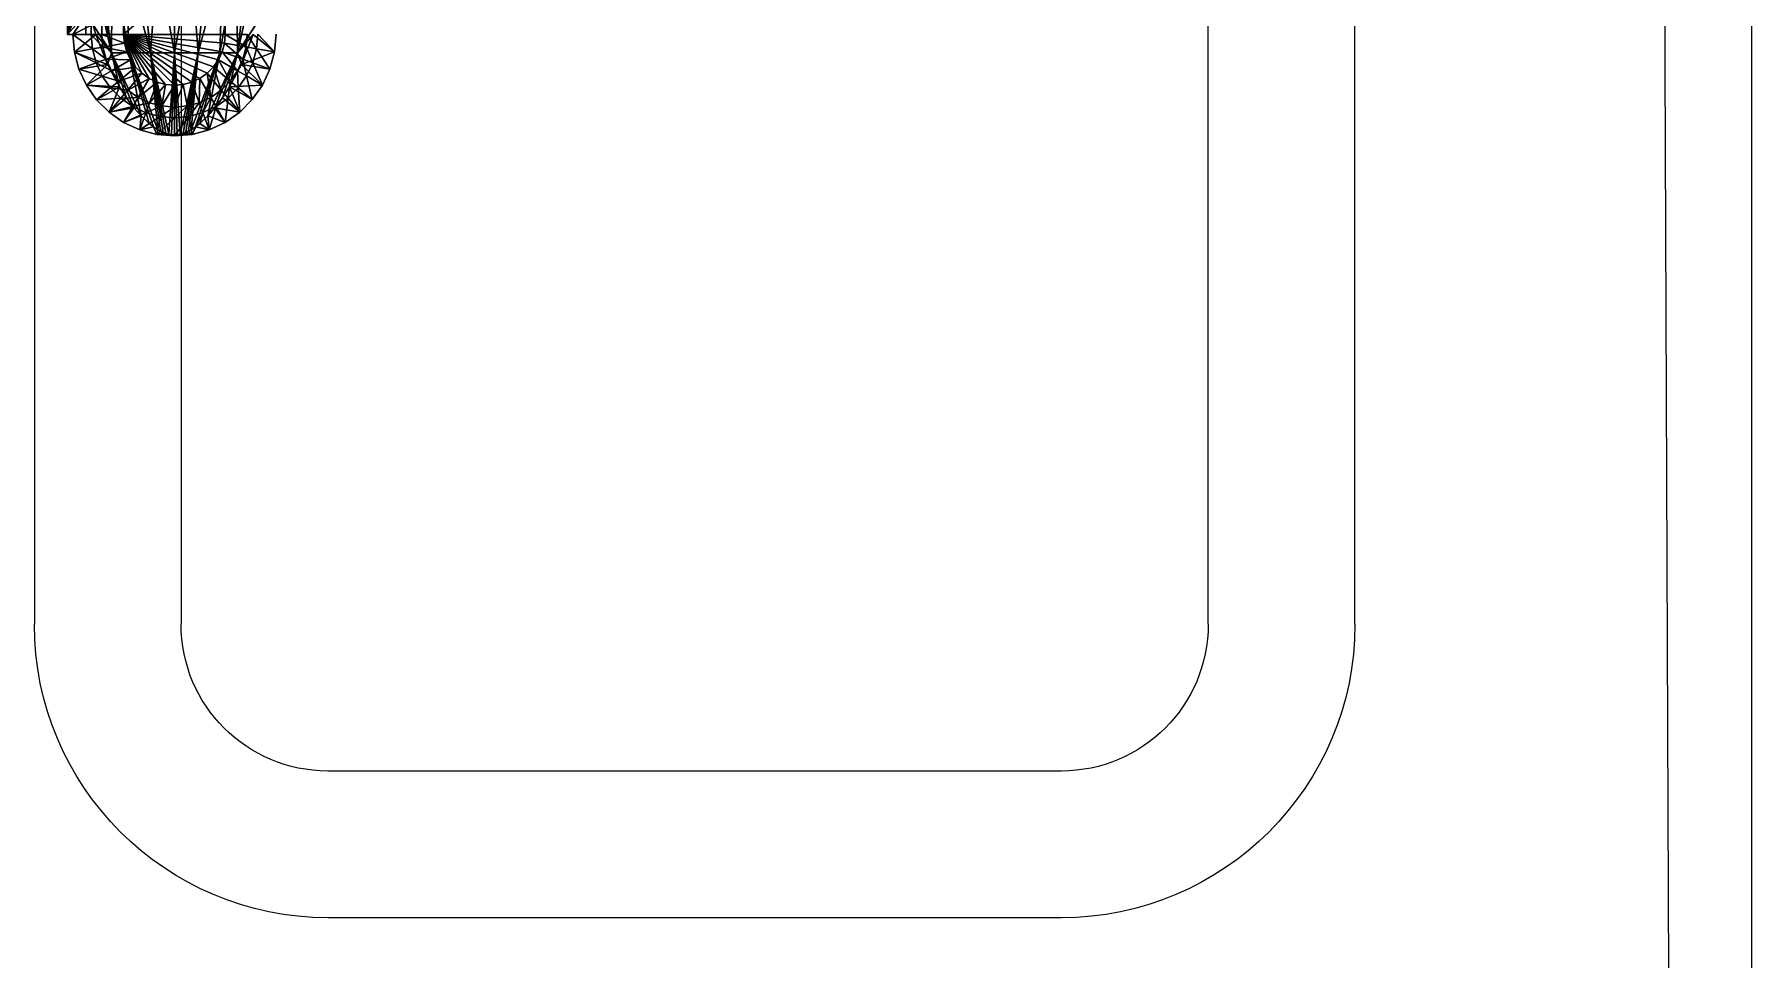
# Model space of a CAD drawing. Header units: inches. Extents: x 0 to 46333, y 12439 to 30520.
# Drawn here: x 16244 to 16888, y 15860 to 16207 of the extents above; entities that cross this region are included whole.
import ezdxf

# ---------------------------------------------------------------- set-up
doc = ezdxf.new("R2010")
doc.units = ezdxf.units.IN
doc.header["$MEASUREMENT"] = 0
doc.layers.add('DLX_FL1_CONT', color=7, linetype='Continuous', true_color=0x969696)
doc.layers.add('DLX_FL1_LUM', color=7, linetype='Continuous', true_color=0xffd400)
doc.layers.add('v.p', color=7, linetype='Continuous')
doc.layers.add('WALL', color=7, linetype='Continuous', lineweight=0)
doc.layers.add('WC', color=2, linetype='Continuous', lineweight=0)

# ---------------------------------------------------------------- blocks, each defined once
blk = doc.blocks.new('first floor civil')
at = {"layer": 'WALL', "color": 9}
blk.add_line((599602.94, 123266.8), (599603.26, 121517.05), dxfattribs=at)
at = {"layer": 'WC', "color": 9}
for p, q in [((598959.61, 122210.58), (598959.61, 121880.58)), ((599014.61, 122210.58), (599014.61, 121880.58)), ((599399.58, 121880.58), (599399.58, 122210.58)), ((599454.58, 121880.58), (599454.58, 122210.58)), ((599344.58, 121825.58), (599069.61, 121825.58)), ((599344.58, 121770.58), (599069.61, 121770.58))]:
    blk.add_line(p, q, dxfattribs=at)
at = {"layer": 'WC', "color": 9, "extrusion": (0, 0, -1)}
for centre, radius, start, end in [((-599069.61, 121880.58), 110, 270, 0), ((-599069.61, 121880.58), 55, 270, 0), ((-599344.58, 121880.58), 110, 180, 270), ((-599344.58, 121880.58), 55, 180, 270)]:
    blk.add_arc(centre, radius, start, end, dxfattribs=at)

msp = doc.modelspace()

# ---------------------------------------------------------------- linework, layer by layer
at = {"layer": 'DLX_FL1_CONT'}
msp.add_polyline3d([(16857.89, 15637.19, 0), (16851.76, 17155.8, 0)], dxfattribs=at)
at = {"layer": 'DLX_FL1_LUM'}
for points in [[(16256.56, 16785.94, 0), (16256.87, 16206.6, 0)], [(16256.87, 16206.6, 0), (16256.56, 16785.94, 0)], [(16263.42, 16785.95, 0), (16256.87, 16206.6, 0)], [(16256.87, 16206.6, 0), (16263.42, 16785.95, 0)], [(16263.73, 16206.6, 0), (16263.42, 16785.95, 0)], [(16263.42, 16785.95, 0), (16265.73, 16206.6, 0)], [(16265.73, 16206.6, 0), (16263.42, 16785.95, 0)], [(16263.42, 16785.95, 0), (16263.73, 16206.6, 0)], [(16265.42, 16785.95, 0), (16265.73, 16206.6, 0)], [(16265.73, 16206.6, 0), (16265.42, 16785.95, 0)], [(16269.39, 16785.95, 0), (16265.73, 16206.6, 0)], [(16265.73, 16206.6, 0), (16269.39, 16785.95, 0)], [(16269.7, 16206.6, 0), (16269.39, 16785.95, 0)], [(16269.39, 16785.95, 0), (16269.7, 16206.6, 0)], [(16271.4, 16785.95, 0), (16269.7, 16206.6, 0)], [(16269.7, 16206.6, 0), (16271.4, 16785.95, 0)], [(16271.4, 16785.95, 0), (16271.7, 16206.61, 0)], [(16271.7, 16206.61, 0), (16271.4, 16785.95, 0)], [(16262.56, 16758.21, 0), (16256.87, 16206.6, 0)], [(16256.87, 16206.6, 0), (16262.56, 16758.21, 0)], [(16275.81, 16308.85, 0), (16271.7, 16206.61, 0)], [(16271.7, 16206.61, 0), (16275.81, 16308.85, 0)], [(16277.89, 16269.76, 0), (16271.7, 16206.61, 0)], [(16271.7, 16206.61, 0), (16277.89, 16269.76, 0)], [(16277.9, 16239.69, 0), (16271.7, 16206.61, 0)], [(16271.7, 16206.61, 0), (16277.9, 16239.69, 0)], [(16277.92, 16206.61, 0), (16277.9, 16239.69, 0)], [(16277.9, 16239.69, 0), (16277.92, 16206.61, 0)], [(16315.99, 16239.71, 0), (16277.92, 16206.61, 0)], [(16277.92, 16206.61, 0), (16315.99, 16239.71, 0)], [(16315.99, 16239.71, 0), (16316.01, 16206.63, 0)], [(16316.01, 16206.63, 0), (16315.99, 16239.71, 0)], [(16256.87, 16206.6, 0), (16262.84, 16234.34, 0)], [(16262.84, 16234.34, 0), (16256.87, 16206.6, 0)], [(16265.52, 16234.34, 0), (16273.39, 16199.73, 0)], [(16273.39, 16199.73, 0), (16265.52, 16234.34, 0)], [(16273.39, 16199.73, 0), (16269.16, 16234.34, 0)], [(16269.16, 16234.34, 0), (16273.39, 16199.73, 0)], [(16273.64, 16234.35, 0), (16273.39, 16199.73, 0)], [(16273.39, 16199.73, 0), (16273.64, 16234.35, 0)], [(16273.64, 16234.35, 0), (16279.93, 16199.73, 0)], [(16279.93, 16199.73, 0), (16273.64, 16234.35, 0)], [(16279.93, 16199.73, 0), (16278.82, 16234.35, 0)], [(16278.82, 16234.35, 0), (16288.04, 16199.73, 0)], [(16288.04, 16199.73, 0), (16278.82, 16234.35, 0)], [(16278.82, 16234.35, 0), (16279.93, 16199.73, 0)], [(16288.04, 16199.73, 0), (16284.55, 16234.35, 0)], [(16284.55, 16234.35, 0), (16288.04, 16199.73, 0)], [(16290.65, 16234.36, 0), (16288.04, 16199.73, 0)], [(16288.04, 16199.73, 0), (16290.65, 16234.36, 0)], [(16290.65, 16234.36, 0), (16296.97, 16199.74, 0)], [(16296.97, 16199.74, 0), (16290.65, 16234.36, 0)], [(16296.97, 16199.74, 0), (16296.95, 16234.36, 0)], [(16296.95, 16234.36, 0), (16296.97, 16199.74, 0)], [(16303.25, 16234.36, 0), (16296.97, 16199.74, 0)], [(16296.97, 16199.74, 0), (16303.25, 16234.36, 0)], [(16303.25, 16234.36, 0), (16305.9, 16199.74, 0)], [(16305.9, 16199.74, 0), (16303.25, 16234.36, 0)], [(16305.9, 16199.74, 0), (16309.35, 16234.37, 0)], [(16315.08, 16234.37, 0), (16305.9, 16199.74, 0)], [(16305.9, 16199.74, 0), (16315.08, 16234.37, 0)], [(16309.35, 16234.37, 0), (16305.9, 16199.74, 0)], [(16315.08, 16234.37, 0), (16314.01, 16199.75, 0)], [(16314.01, 16199.75, 0), (16320.26, 16234.37, 0)], [(16314.01, 16199.75, 0), (16315.08, 16234.37, 0)], [(16320.26, 16234.37, 0), (16314.01, 16199.75, 0)], [(16320.26, 16234.37, 0), (16320.55, 16199.75, 0)], [(16320.55, 16199.75, 0), (16320.26, 16234.37, 0)], [(16328.38, 16234.38, 0), (16320.55, 16199.75, 0)], [(16320.55, 16199.75, 0), (16328.38, 16234.38, 0)], [(16320.55, 16199.75, 0), (16324.74, 16234.37, 0)], [(16324.74, 16234.37, 0), (16320.55, 16199.75, 0)], [(16262.93, 16231.94, 0), (16256.87, 16206.6, 0)], [(16256.87, 16206.6, 0), (16262.93, 16231.94, 0)], [(16263.34, 16226.59, 0), (16256.87, 16206.6, 0)], [(16256.87, 16206.6, 0), (16263.34, 16226.59, 0)], [(16264.06, 16221.17, 0), (16256.87, 16206.6, 0)], [(16256.87, 16206.6, 0), (16264.06, 16221.17, 0)], [(16256.87, 16206.6, 0), (16265.07, 16215.73, 0)], [(16265.07, 16215.73, 0), (16256.87, 16206.6, 0)], [(16265.07, 16215.73, 0), (16258.88, 16206.6, 0)], [(16258.88, 16206.6, 0), (16265.07, 16215.73, 0)], [(16266.38, 16210.36, 0), (16258.88, 16206.6, 0)], [(16258.88, 16206.6, 0), (16266.38, 16210.36, 0)], [(16266.38, 16210.36, 0), (16267.49, 16206.6, 0)], [(16273.39, 16199.73, 0), (16266.38, 16210.36, 0)], [(16266.38, 16210.36, 0), (16273.39, 16199.73, 0)], [(16267.49, 16206.6, 0), (16266.38, 16210.36, 0)], [(16327.54, 16210.4, 0), (16320.55, 16199.75, 0)], [(16320.55, 16199.75, 0), (16327.54, 16210.4, 0)], [(16256.87, 16206.6, 0), (16258.88, 16206.6, 0)], [(16263.73, 16206.6, 0), (16256.87, 16206.6, 0)], [(16256.87, 16206.6, 0), (16263.73, 16206.6, 0)], [(16258.88, 16206.6, 0), (16256.87, 16206.6, 0)], [(16263.73, 16206.6, 0), (16258.88, 16206.6, 0)], [(16258.88, 16206.6, 0), (16265.73, 16206.6, 0)], [(16258.88, 16206.6, 0), (16263.73, 16206.6, 0)], [(16266.21, 16201.18, 0), (16258.88, 16206.6, 0)], [(16258.88, 16206.6, 0), (16259.46, 16199.98, 0)], [(16265.73, 16206.6, 0), (16258.88, 16206.6, 0)], [(16258.88, 16206.6, 0), (16266.21, 16201.18, 0)], [(16259.46, 16199.98, 0), (16258.88, 16206.6, 0)], [(16258.88, 16206.6, 0), (16267.49, 16206.6, 0)], [(16267.49, 16206.6, 0), (16258.88, 16206.6, 0)], [(16267.49, 16206.6, 0), (16259.46, 16199.98, 0)], [(16259.46, 16199.98, 0), (16267.49, 16206.6, 0)], [(16259.46, 16199.98, 0), (16266.21, 16201.18, 0)], [(16266.21, 16201.18, 0), (16259.46, 16199.98, 0)], [(16265.73, 16206.6, 0), (16263.73, 16206.6, 0)], [(16263.73, 16206.6, 0), (16265.73, 16206.6, 0)], [(16266.21, 16201.18, 0), (16265.73, 16206.6, 0)], [(16265.73, 16206.6, 0), (16269.7, 16206.6, 0)], [(16270.12, 16201.87, 0), (16265.73, 16206.6, 0)], [(16265.73, 16206.6, 0), (16266.21, 16201.18, 0)], [(16269.7, 16206.6, 0), (16265.73, 16206.6, 0)], [(16265.73, 16206.6, 0), (16270.12, 16201.87, 0)], [(16266.21, 16201.18, 0), (16270.12, 16201.87, 0)], [(16270.12, 16201.87, 0), (16266.21, 16201.18, 0)], [(16267.62, 16195.92, 0), (16266.21, 16201.18, 0)], [(16271.35, 16197.28, 0), (16266.21, 16201.18, 0)], [(16266.21, 16201.18, 0), (16267.62, 16195.92, 0)], [(16266.21, 16201.18, 0), (16271.35, 16197.28, 0)], [(16267.49, 16206.6, 0), (16271.86, 16195.33, 0)], [(16267.49, 16206.6, 0), (16273.39, 16199.73, 0)], [(16271.86, 16195.33, 0), (16267.49, 16206.6, 0)], [(16273.39, 16199.73, 0), (16267.49, 16206.6, 0)], [(16269.7, 16206.6, 0), (16277.92, 16206.61, 0)], [(16271.7, 16206.61, 0), (16269.7, 16206.6, 0)], [(16269.7, 16206.6, 0), (16271.7, 16206.61, 0)], [(16277.92, 16206.61, 0), (16269.7, 16206.6, 0)], [(16270.12, 16201.87, 0), (16269.7, 16206.6, 0)], [(16278.21, 16203.3, 0), (16269.7, 16206.6, 0)], [(16269.7, 16206.6, 0), (16270.12, 16201.87, 0)], [(16269.7, 16206.6, 0), (16278.21, 16203.3, 0)], [(16270.12, 16201.87, 0), (16278.21, 16203.3, 0)], [(16278.21, 16203.3, 0), (16270.12, 16201.87, 0)], [(16271.35, 16197.28, 0), (16270.12, 16201.87, 0)], [(16279.07, 16200.1, 0), (16270.12, 16201.87, 0)], [(16270.12, 16201.87, 0), (16271.35, 16197.28, 0)], [(16270.12, 16201.87, 0), (16279.07, 16200.1, 0)], [(16271.7, 16206.61, 0), (16277.92, 16206.61, 0)], [(16277.92, 16206.61, 0), (16271.7, 16206.61, 0)], [(16316.01, 16206.63, 0), (16277.92, 16206.61, 0)], [(16277.92, 16206.61, 0), (16316.01, 16206.63, 0)], [(16278.21, 16203.3, 0), (16277.92, 16206.61, 0)], [(16279.07, 16200.1, 0), (16277.92, 16206.61, 0)], [(16277.92, 16206.61, 0), (16278.21, 16203.3, 0)], [(16280.48, 16197.09, 0), (16277.92, 16206.61, 0)], [(16277.92, 16206.61, 0), (16279.07, 16200.1, 0)], [(16282.38, 16194.37, 0), (16277.92, 16206.61, 0)], [(16277.92, 16206.61, 0), (16280.48, 16197.09, 0)], [(16284.73, 16192.02, 0), (16277.92, 16206.61, 0)], [(16277.92, 16206.61, 0), (16282.38, 16194.37, 0)], [(16287.45, 16190.12, 0), (16277.92, 16206.61, 0)], [(16277.92, 16206.61, 0), (16284.73, 16192.02, 0)], [(16290.46, 16188.72, 0), (16277.92, 16206.61, 0)], [(16277.92, 16206.61, 0), (16287.45, 16190.12, 0)], [(16293.67, 16187.86, 0), (16277.92, 16206.61, 0)], [(16277.92, 16206.61, 0), (16290.46, 16188.72, 0)], [(16296.97, 16187.58, 0), (16277.92, 16206.61, 0)], [(16277.92, 16206.61, 0), (16293.67, 16187.86, 0)], [(16300.28, 16187.87, 0), (16277.92, 16206.61, 0)], [(16277.92, 16206.61, 0), (16296.97, 16187.58, 0)], [(16303.49, 16188.73, 0), (16277.92, 16206.61, 0)], [(16277.92, 16206.61, 0), (16300.28, 16187.87, 0)], [(16306.5, 16190.13, 0), (16277.92, 16206.61, 0)], [(16277.92, 16206.61, 0), (16303.49, 16188.73, 0)], [(16309.21, 16192.04, 0), (16277.92, 16206.61, 0)], [(16277.92, 16206.61, 0), (16306.5, 16190.13, 0)], [(16311.56, 16194.39, 0), (16277.92, 16206.61, 0)], [(16277.92, 16206.61, 0), (16309.21, 16192.04, 0)], [(16313.46, 16197.11, 0), (16277.92, 16206.61, 0)], [(16277.92, 16206.61, 0), (16311.56, 16194.39, 0)], [(16314.86, 16200.12, 0), (16277.92, 16206.61, 0)], [(16277.92, 16206.61, 0), (16313.46, 16197.11, 0)], [(16315.72, 16203.32, 0), (16277.92, 16206.61, 0)], [(16277.92, 16206.61, 0), (16314.86, 16200.12, 0)], [(16277.92, 16206.61, 0), (16315.72, 16203.32, 0)], [(16279.07, 16200.1, 0), (16278.21, 16203.3, 0)], [(16278.21, 16203.3, 0), (16279.07, 16200.1, 0)], [(16315.72, 16203.32, 0), (16314.86, 16200.12, 0)], [(16314.86, 16200.12, 0), (16315.72, 16203.32, 0)], [(16316.01, 16206.63, 0), (16315.72, 16203.32, 0)], [(16315.72, 16203.32, 0), (16316.01, 16206.63, 0)], [(16323.82, 16201.9, 0), (16315.72, 16203.32, 0)], [(16315.72, 16203.32, 0), (16322.59, 16197.31, 0)], [(16315.72, 16203.32, 0), (16323.82, 16201.9, 0)], [(16322.59, 16197.31, 0), (16315.72, 16203.32, 0)], [(16316.01, 16206.63, 0), (16322.23, 16206.63, 0)], [(16324.23, 16206.63, 0), (16316.01, 16206.63, 0)], [(16316.01, 16206.63, 0), (16323.82, 16201.9, 0)], [(16323.82, 16201.9, 0), (16316.01, 16206.63, 0)], [(16316.01, 16206.63, 0), (16324.23, 16206.63, 0)], [(16322.23, 16206.63, 0), (16316.01, 16206.63, 0)], [(16326.44, 16206.63, 0), (16320.55, 16199.75, 0)], [(16320.55, 16199.75, 0), (16326.44, 16206.63, 0)], [(16322.08, 16195.36, 0), (16326.44, 16206.63, 0)], [(16326.44, 16206.63, 0), (16322.08, 16195.36, 0)], [(16323.82, 16201.9, 0), (16322.59, 16197.31, 0)], [(16322.59, 16197.31, 0), (16323.82, 16201.9, 0)], [(16324.23, 16206.63, 0), (16323.82, 16201.9, 0)], [(16323.82, 16201.9, 0), (16324.23, 16206.63, 0)], [(16323.82, 16201.9, 0), (16327.73, 16201.21, 0)], [(16323.82, 16201.9, 0), (16326.32, 16195.95, 0)], [(16327.73, 16201.21, 0), (16323.82, 16201.9, 0)], [(16326.32, 16195.95, 0), (16323.82, 16201.9, 0)], [(16327.73, 16201.21, 0), (16324.23, 16206.63, 0)], [(16324.23, 16206.63, 0), (16327.73, 16201.21, 0)], [(16327.73, 16201.21, 0), (16326.32, 16195.95, 0)], [(16326.32, 16195.95, 0), (16327.73, 16201.21, 0)], [(16334.48, 16200.02, 0), (16326.44, 16206.63, 0)], [(16326.44, 16206.63, 0), (16334.48, 16200.02, 0)], [(16328.2, 16206.64, 0), (16327.73, 16201.21, 0)], [(16327.73, 16201.21, 0), (16328.2, 16206.64, 0)], [(16334.48, 16200.02, 0), (16327.73, 16201.21, 0)], [(16327.73, 16201.21, 0), (16332.76, 16193.61, 0)], [(16327.73, 16201.21, 0), (16334.48, 16200.02, 0)], [(16332.76, 16193.61, 0), (16327.73, 16201.21, 0)], [(16328.2, 16206.64, 0), (16334.48, 16200.02, 0)], [(16334.48, 16200.02, 0), (16328.2, 16206.64, 0)], [(16334.48, 16200.02, 0), (16335.05, 16206.64, 0)], [(16335.05, 16206.64, 0), (16334.48, 16200.02, 0)], [(16267.62, 16195.92, 0), (16259.46, 16199.98, 0)], [(16259.46, 16199.98, 0), (16261.18, 16193.57, 0)], [(16259.46, 16199.98, 0), (16267.62, 16195.92, 0)], [(16261.18, 16193.57, 0), (16259.46, 16199.98, 0)], [(16259.46, 16199.98, 0), (16271.86, 16195.33, 0)], [(16271.86, 16195.33, 0), (16259.46, 16199.98, 0)], [(16261.18, 16193.57, 0), (16267.62, 16195.92, 0)], [(16267.62, 16195.92, 0), (16261.18, 16193.57, 0)], [(16261.18, 16193.57, 0), (16271.86, 16195.33, 0)], [(16271.86, 16195.33, 0), (16261.18, 16193.57, 0)], [(16271.86, 16195.33, 0), (16263.99, 16187.56, 0)], [(16263.99, 16187.56, 0), (16271.86, 16195.33, 0)], [(16267.62, 16195.92, 0), (16271.35, 16197.28, 0)], [(16271.35, 16197.28, 0), (16267.62, 16195.92, 0)], [(16269.92, 16190.99, 0), (16267.62, 16195.92, 0)], [(16273.36, 16192.97, 0), (16267.62, 16195.92, 0)], [(16267.62, 16195.92, 0), (16269.92, 16190.99, 0)], [(16267.62, 16195.92, 0), (16273.36, 16192.97, 0)], [(16271.35, 16197.28, 0), (16279.07, 16200.1, 0)], [(16279.07, 16200.1, 0), (16271.35, 16197.28, 0)], [(16273.36, 16192.97, 0), (16271.35, 16197.28, 0)], [(16280.48, 16197.09, 0), (16271.35, 16197.28, 0)], [(16271.35, 16197.28, 0), (16273.36, 16192.97, 0)], [(16271.35, 16197.28, 0), (16280.48, 16197.09, 0)], [(16271.86, 16195.33, 0), (16273.39, 16199.73, 0)], [(16273.39, 16199.73, 0), (16271.86, 16195.33, 0)], [(16271.86, 16195.33, 0), (16276.35, 16186.92, 0)], [(16276.35, 16186.92, 0), (16271.86, 16195.33, 0)], [(16273.36, 16192.97, 0), (16280.48, 16197.09, 0)], [(16280.48, 16197.09, 0), (16273.36, 16192.97, 0)], [(16282.38, 16194.37, 0), (16273.36, 16192.97, 0)], [(16273.36, 16192.97, 0), (16282.38, 16194.37, 0)], [(16279.93, 16199.73, 0), (16273.39, 16199.73, 0)], [(16276.35, 16186.92, 0), (16273.39, 16199.73, 0)], [(16273.39, 16199.73, 0), (16279, 16182.83, 0)], [(16273.39, 16199.73, 0), (16276.35, 16186.92, 0)], [(16273.39, 16199.73, 0), (16284.51, 16176.02, 0)], [(16281.79, 16179.11, 0), (16273.39, 16199.73, 0)], [(16273.39, 16199.73, 0), (16281.79, 16179.11, 0)], [(16279, 16182.83, 0), (16273.39, 16199.73, 0)], [(16284.51, 16176.02, 0), (16273.39, 16199.73, 0)], [(16273.39, 16199.73, 0), (16279.93, 16199.73, 0)], [(16276.09, 16189.08, 0), (16282.38, 16194.37, 0)], [(16282.38, 16194.37, 0), (16276.09, 16189.08, 0)], [(16280.48, 16197.09, 0), (16279.07, 16200.1, 0)], [(16279.07, 16200.1, 0), (16280.48, 16197.09, 0)], [(16288.04, 16199.73, 0), (16279.93, 16199.73, 0)], [(16279.93, 16199.73, 0), (16288.04, 16199.73, 0)], [(16290.75, 16170.88, 0), (16279.93, 16199.73, 0)], [(16279.93, 16199.73, 0), (16290.75, 16170.88, 0)], [(16289.08, 16171.98, 0), (16279.93, 16199.73, 0)], [(16279.93, 16199.73, 0), (16287.51, 16173.19, 0)], [(16284.51, 16176.02, 0), (16279.93, 16199.73, 0)], [(16279.93, 16199.73, 0), (16289.08, 16171.98, 0)], [(16287.51, 16173.19, 0), (16279.93, 16199.73, 0)], [(16279.93, 16199.73, 0), (16284.51, 16176.02, 0)], [(16282.38, 16194.37, 0), (16280.48, 16197.09, 0)], [(16280.48, 16197.09, 0), (16282.38, 16194.37, 0)], [(16284.73, 16192.02, 0), (16282.38, 16194.37, 0)], [(16282.38, 16194.37, 0), (16284.73, 16192.02, 0)], [(16296.97, 16199.74, 0), (16288.04, 16199.73, 0)], [(16288.04, 16199.73, 0), (16296.97, 16199.74, 0)], [(16288.04, 16199.73, 0), (16290.75, 16170.88, 0)], [(16288.04, 16199.73, 0), (16292.74, 16169.89, 0)], [(16291.73, 16170.36, 0), (16288.04, 16199.73, 0)], [(16288.04, 16199.73, 0), (16291.73, 16170.36, 0)], [(16290.75, 16170.88, 0), (16288.04, 16199.73, 0)], [(16288.04, 16199.73, 0), (16294.82, 16169.25, 0)], [(16293.75, 16169.53, 0), (16288.04, 16199.73, 0)], [(16288.04, 16199.73, 0), (16293.75, 16169.53, 0)], [(16292.74, 16169.89, 0), (16288.04, 16199.73, 0)], [(16294.82, 16169.25, 0), (16288.04, 16199.73, 0)], [(16294.82, 16169.25, 0), (16296.97, 16199.74, 0)], [(16296.97, 16199.74, 0), (16294.82, 16169.25, 0)], [(16295.92, 16169.07, 0), (16296.97, 16199.74, 0)], [(16296.97, 16199.74, 0), (16295.92, 16169.07, 0)], [(16305.9, 16199.74, 0), (16296.97, 16199.74, 0)], [(16296.97, 16199.74, 0), (16299.15, 16169.26, 0)], [(16298.05, 16169.07, 0), (16296.97, 16199.74, 0)], [(16296.97, 16199.74, 0), (16296.98, 16169.01, 0)], [(16296.97, 16199.74, 0), (16298.05, 16169.07, 0)], [(16296.98, 16169.01, 0), (16296.97, 16199.74, 0)], [(16299.15, 16169.26, 0), (16296.97, 16199.74, 0)], [(16296.97, 16199.74, 0), (16305.9, 16199.74, 0)], [(16299.15, 16169.26, 0), (16305.9, 16199.74, 0)], [(16305.9, 16199.74, 0), (16299.15, 16169.26, 0)], [(16300.22, 16169.54, 0), (16305.9, 16199.74, 0)], [(16305.9, 16199.74, 0), (16300.22, 16169.54, 0)], [(16305.9, 16199.74, 0), (16301.23, 16169.9, 0)], [(16301.23, 16169.9, 0), (16305.9, 16199.74, 0)], [(16302.24, 16170.36, 0), (16305.9, 16199.74, 0)], [(16305.9, 16199.74, 0), (16302.24, 16170.36, 0)], [(16303.22, 16170.89, 0), (16314.01, 16199.75, 0)], [(16314.01, 16199.75, 0), (16303.22, 16170.89, 0)], [(16305.9, 16199.74, 0), (16303.22, 16170.89, 0)], [(16303.22, 16170.89, 0), (16305.9, 16199.74, 0)], [(16304.89, 16171.98, 0), (16314.01, 16199.75, 0)], [(16314.01, 16199.75, 0), (16304.89, 16171.98, 0)], [(16314.01, 16199.75, 0), (16305.9, 16199.74, 0)], [(16305.9, 16199.74, 0), (16314.01, 16199.75, 0)], [(16314.01, 16199.75, 0), (16306.46, 16173.2, 0)], [(16306.46, 16173.2, 0), (16314.01, 16199.75, 0)], [(16311.56, 16194.39, 0), (16309.21, 16192.04, 0)], [(16309.21, 16192.04, 0), (16311.56, 16194.39, 0)], [(16309.45, 16176.03, 0), (16320.55, 16199.75, 0)], [(16314.01, 16199.75, 0), (16309.45, 16176.03, 0)], [(16320.55, 16199.75, 0), (16309.45, 16176.03, 0)], [(16309.45, 16176.03, 0), (16314.01, 16199.75, 0)], [(16313.46, 16197.11, 0), (16311.56, 16194.39, 0)], [(16311.56, 16194.39, 0), (16313.46, 16197.11, 0)], [(16317.86, 16189.1, 0), (16311.56, 16194.39, 0)], [(16311.56, 16194.39, 0), (16314.5, 16185.74, 0)], [(16311.56, 16194.39, 0), (16317.86, 16189.1, 0)], [(16314.5, 16185.74, 0), (16311.56, 16194.39, 0)], [(16312.17, 16179.12, 0), (16320.55, 16199.75, 0)], [(16320.55, 16199.75, 0), (16312.17, 16179.12, 0)], [(16314.86, 16200.12, 0), (16313.46, 16197.11, 0)], [(16313.46, 16197.11, 0), (16314.86, 16200.12, 0)], [(16320.58, 16193, 0), (16313.46, 16197.11, 0)], [(16313.46, 16197.11, 0), (16317.86, 16189.1, 0)], [(16313.46, 16197.11, 0), (16320.58, 16193, 0)], [(16317.86, 16189.1, 0), (16313.46, 16197.11, 0)], [(16320.55, 16199.75, 0), (16314.01, 16199.75, 0)], [(16314.01, 16199.75, 0), (16320.55, 16199.75, 0)], [(16322.59, 16197.31, 0), (16314.86, 16200.12, 0)], [(16314.86, 16200.12, 0), (16320.58, 16193, 0)], [(16314.86, 16200.12, 0), (16322.59, 16197.31, 0)], [(16320.58, 16193, 0), (16314.86, 16200.12, 0)], [(16314.96, 16182.85, 0), (16320.55, 16199.75, 0)], [(16320.55, 16199.75, 0), (16314.96, 16182.85, 0)], [(16320.55, 16199.75, 0), (16317.6, 16186.95, 0)], [(16317.6, 16186.95, 0), (16320.55, 16199.75, 0)], [(16317.6, 16186.95, 0), (16322.08, 16195.36, 0)], [(16322.08, 16195.36, 0), (16317.6, 16186.95, 0)], [(16322.08, 16195.36, 0), (16320.55, 16199.75, 0)], [(16320.55, 16199.75, 0), (16322.08, 16195.36, 0)], [(16322.59, 16197.31, 0), (16320.58, 16193, 0)], [(16320.58, 16193, 0), (16322.59, 16197.31, 0)], [(16322.08, 16195.36, 0), (16334.48, 16200.02, 0)], [(16334.48, 16200.02, 0), (16322.08, 16195.36, 0)], [(16322.08, 16195.36, 0), (16332.76, 16193.61, 0)], [(16329.96, 16187.59, 0), (16322.08, 16195.36, 0)], [(16332.76, 16193.61, 0), (16322.08, 16195.36, 0)], [(16322.08, 16195.36, 0), (16329.96, 16187.59, 0)], [(16322.59, 16197.31, 0), (16324.02, 16191.02, 0)], [(16326.32, 16195.95, 0), (16322.59, 16197.31, 0)], [(16322.59, 16197.31, 0), (16326.32, 16195.95, 0)], [(16324.02, 16191.02, 0), (16322.59, 16197.31, 0)], [(16326.32, 16195.95, 0), (16324.02, 16191.02, 0)], [(16324.02, 16191.02, 0), (16326.32, 16195.95, 0)], [(16332.76, 16193.61, 0), (16326.32, 16195.95, 0)], [(16326.32, 16195.95, 0), (16329.96, 16187.59, 0)], [(16326.32, 16195.95, 0), (16332.76, 16193.61, 0)], [(16329.96, 16187.59, 0), (16326.32, 16195.95, 0)], [(16332.76, 16193.61, 0), (16334.48, 16200.02, 0)], [(16334.48, 16200.02, 0), (16332.76, 16193.61, 0)], [(16269.92, 16190.99, 0), (16261.18, 16193.57, 0)], [(16261.18, 16193.57, 0), (16263.99, 16187.56, 0)], [(16261.18, 16193.57, 0), (16269.92, 16190.99, 0)], [(16263.99, 16187.56, 0), (16261.18, 16193.57, 0)], [(16263.99, 16187.56, 0), (16269.92, 16190.99, 0)], [(16269.92, 16190.99, 0), (16263.99, 16187.56, 0)], [(16269.92, 16190.99, 0), (16273.36, 16192.97, 0)], [(16273.36, 16192.97, 0), (16269.92, 16190.99, 0)], [(16273.05, 16186.53, 0), (16269.92, 16190.99, 0)], [(16276.09, 16189.08, 0), (16269.92, 16190.99, 0)], [(16269.92, 16190.99, 0), (16273.05, 16186.53, 0)], [(16269.92, 16190.99, 0), (16276.09, 16189.08, 0)], [(16273.05, 16186.53, 0), (16276.09, 16189.08, 0)], [(16276.09, 16189.08, 0), (16273.05, 16186.53, 0)], [(16276.09, 16189.08, 0), (16273.36, 16192.97, 0)], [(16273.36, 16192.97, 0), (16276.09, 16189.08, 0)], [(16284.73, 16192.02, 0), (16276.09, 16189.08, 0)], [(16276.09, 16189.08, 0), (16284.73, 16192.02, 0)], [(16279.45, 16185.72, 0), (16276.09, 16189.08, 0)], [(16276.09, 16189.08, 0), (16279.45, 16185.72, 0)], [(16279.45, 16185.72, 0), (16284.73, 16192.02, 0)], [(16284.73, 16192.02, 0), (16279.45, 16185.72, 0)], [(16287.45, 16190.12, 0), (16279.45, 16185.72, 0)], [(16279.45, 16185.72, 0), (16287.45, 16190.12, 0)], [(16283.35, 16183, 0), (16287.45, 16190.12, 0)], [(16287.45, 16190.12, 0), (16283.35, 16183, 0)], [(16290.46, 16188.72, 0), (16283.35, 16183, 0)], [(16283.35, 16183, 0), (16290.46, 16188.72, 0)], [(16287.45, 16190.12, 0), (16284.73, 16192.02, 0)], [(16284.73, 16192.02, 0), (16287.45, 16190.12, 0)], [(16290.46, 16188.72, 0), (16287.45, 16190.12, 0)], [(16287.45, 16190.12, 0), (16290.46, 16188.72, 0)], [(16287.65, 16180.99, 0), (16290.46, 16188.72, 0)], [(16290.46, 16188.72, 0), (16287.65, 16180.99, 0)], [(16293.67, 16187.86, 0), (16287.65, 16180.99, 0)], [(16287.65, 16180.99, 0), (16293.67, 16187.86, 0)], [(16293.67, 16187.86, 0), (16290.46, 16188.72, 0)], [(16290.46, 16188.72, 0), (16293.67, 16187.86, 0)], [(16292.25, 16179.77, 0), (16293.67, 16187.86, 0)], [(16293.67, 16187.86, 0), (16292.25, 16179.77, 0)], [(16296.97, 16187.58, 0), (16293.67, 16187.86, 0)], [(16293.67, 16187.86, 0), (16296.97, 16187.58, 0)], [(16300.28, 16187.87, 0), (16296.97, 16187.58, 0)], [(16296.97, 16187.58, 0), (16300.28, 16187.87, 0)], [(16300.28, 16187.87, 0), (16296.98, 16179.35, 0)], [(16296.98, 16179.35, 0), (16300.28, 16187.87, 0)], [(16303.49, 16188.73, 0), (16300.28, 16187.87, 0)], [(16300.28, 16187.87, 0), (16303.49, 16188.73, 0)], [(16301.71, 16179.77, 0), (16300.28, 16187.87, 0)], [(16300.28, 16187.87, 0), (16301.71, 16179.77, 0)], [(16303.49, 16188.73, 0), (16301.71, 16179.77, 0)], [(16301.71, 16179.77, 0), (16303.49, 16188.73, 0)], [(16306.5, 16190.13, 0), (16303.49, 16188.73, 0)], [(16303.49, 16188.73, 0), (16306.5, 16190.13, 0)], [(16306.3, 16181, 0), (16303.49, 16188.73, 0)], [(16303.49, 16188.73, 0), (16306.3, 16181, 0)], [(16306.5, 16190.13, 0), (16306.3, 16181, 0)], [(16306.3, 16181, 0), (16306.5, 16190.13, 0)], [(16309.21, 16192.04, 0), (16306.5, 16190.13, 0)], [(16306.5, 16190.13, 0), (16309.21, 16192.04, 0)], [(16310.61, 16183.01, 0), (16306.5, 16190.13, 0)], [(16306.5, 16190.13, 0), (16310.61, 16183.01, 0)], [(16314.5, 16185.74, 0), (16309.21, 16192.04, 0)], [(16309.21, 16192.04, 0), (16310.61, 16183.01, 0)], [(16309.21, 16192.04, 0), (16314.5, 16185.74, 0)], [(16310.61, 16183.01, 0), (16309.21, 16192.04, 0)], [(16317.86, 16189.1, 0), (16314.5, 16185.74, 0)], [(16314.5, 16185.74, 0), (16317.86, 16189.1, 0)], [(16317.86, 16189.1, 0), (16317.05, 16182.7, 0)], [(16317.05, 16182.7, 0), (16317.86, 16189.1, 0)], [(16320.58, 16193, 0), (16317.86, 16189.1, 0)], [(16317.86, 16189.1, 0), (16320.58, 16193, 0)], [(16320.9, 16186.56, 0), (16317.86, 16189.1, 0)], [(16317.86, 16189.1, 0), (16320.9, 16186.56, 0)], [(16320.58, 16193, 0), (16320.9, 16186.56, 0)], [(16324.02, 16191.02, 0), (16320.58, 16193, 0)], [(16320.58, 16193, 0), (16324.02, 16191.02, 0)], [(16320.9, 16186.56, 0), (16320.58, 16193, 0)], [(16324.02, 16191.02, 0), (16320.9, 16186.56, 0)], [(16320.9, 16186.56, 0), (16324.02, 16191.02, 0)], [(16329.96, 16187.59, 0), (16324.02, 16191.02, 0)], [(16324.02, 16191.02, 0), (16326.16, 16182.15, 0)], [(16324.02, 16191.02, 0), (16329.96, 16187.59, 0)], [(16326.16, 16182.15, 0), (16324.02, 16191.02, 0)], [(16329.96, 16187.59, 0), (16332.76, 16193.61, 0)], [(16332.76, 16193.61, 0), (16329.96, 16187.59, 0)], [(16273.05, 16186.53, 0), (16263.99, 16187.56, 0)], [(16263.99, 16187.56, 0), (16267.8, 16182.12, 0)], [(16263.99, 16187.56, 0), (16273.05, 16186.53, 0)], [(16267.8, 16182.12, 0), (16263.99, 16187.56, 0)], [(16263.99, 16187.56, 0), (16276.35, 16186.92, 0)], [(16276.35, 16186.92, 0), (16263.99, 16187.56, 0)], [(16276.35, 16186.92, 0), (16267.8, 16182.12, 0)], [(16267.8, 16182.12, 0), (16276.35, 16186.92, 0)], [(16267.8, 16182.12, 0), (16273.05, 16186.53, 0)], [(16273.05, 16186.53, 0), (16267.8, 16182.12, 0)], [(16276.9, 16182.68, 0), (16267.8, 16182.12, 0)], [(16267.8, 16182.12, 0), (16276.9, 16182.68, 0)], [(16267.8, 16182.12, 0), (16272.5, 16177.43, 0)], [(16272.5, 16177.43, 0), (16267.8, 16182.12, 0)], [(16276.35, 16186.92, 0), (16272.5, 16177.43, 0)], [(16272.5, 16177.43, 0), (16276.35, 16186.92, 0)], [(16279, 16182.83, 0), (16272.5, 16177.43, 0)], [(16272.5, 16177.43, 0), (16279, 16182.83, 0)], [(16272.5, 16177.43, 0), (16276.9, 16182.68, 0)], [(16276.9, 16182.68, 0), (16272.5, 16177.43, 0)], [(16276.9, 16182.68, 0), (16273.05, 16186.53, 0)], [(16279.45, 16185.72, 0), (16273.05, 16186.53, 0)], [(16273.05, 16186.53, 0), (16276.9, 16182.68, 0)], [(16273.05, 16186.53, 0), (16279.45, 16185.72, 0)], [(16276.35, 16186.92, 0), (16279, 16182.83, 0)], [(16279, 16182.83, 0), (16276.35, 16186.92, 0)], [(16276.9, 16182.68, 0), (16279.45, 16185.72, 0)], [(16279.45, 16185.72, 0), (16276.9, 16182.68, 0)], [(16283.35, 16183, 0), (16276.9, 16182.68, 0)], [(16276.9, 16182.68, 0), (16283.35, 16183, 0)], [(16281.36, 16179.56, 0), (16276.9, 16182.68, 0)], [(16276.9, 16182.68, 0), (16281.36, 16179.56, 0)], [(16279, 16182.83, 0), (16281.79, 16179.11, 0)], [(16281.79, 16179.11, 0), (16279, 16182.83, 0)], [(16283.35, 16183, 0), (16279.45, 16185.72, 0)], [(16279.45, 16185.72, 0), (16283.35, 16183, 0)], [(16281.36, 16179.56, 0), (16283.35, 16183, 0)], [(16283.35, 16183, 0), (16281.36, 16179.56, 0)], [(16287.65, 16180.99, 0), (16283.35, 16183, 0)], [(16283.35, 16183, 0), (16287.65, 16180.99, 0)], [(16296.97, 16187.58, 0), (16292.25, 16179.77, 0)], [(16292.25, 16179.77, 0), (16296.97, 16187.58, 0)], [(16296.98, 16179.35, 0), (16296.97, 16187.58, 0)], [(16296.97, 16187.58, 0), (16296.98, 16179.35, 0)], [(16310.61, 16183.01, 0), (16306.3, 16181, 0)], [(16306.3, 16181, 0), (16310.61, 16183.01, 0)], [(16310.61, 16183.01, 0), (16307.66, 16177.28, 0)], [(16307.66, 16177.28, 0), (16310.61, 16183.01, 0)], [(16314.5, 16185.74, 0), (16310.61, 16183.01, 0)], [(16310.61, 16183.01, 0), (16314.5, 16185.74, 0)], [(16312.6, 16179.58, 0), (16310.61, 16183.01, 0)], [(16310.61, 16183.01, 0), (16312.6, 16179.58, 0)], [(16312.17, 16179.12, 0), (16314.96, 16182.85, 0)], [(16314.96, 16182.85, 0), (16312.17, 16179.12, 0)], [(16314.5, 16185.74, 0), (16312.6, 16179.58, 0)], [(16312.6, 16179.58, 0), (16314.5, 16185.74, 0)], [(16317.05, 16182.7, 0), (16312.6, 16179.58, 0)], [(16312.6, 16179.58, 0), (16317.05, 16182.7, 0)], [(16317.05, 16182.7, 0), (16314.5, 16185.74, 0)], [(16314.5, 16185.74, 0), (16317.05, 16182.7, 0)], [(16314.96, 16182.85, 0), (16317.6, 16186.95, 0)], [(16317.6, 16186.95, 0), (16314.96, 16182.85, 0)], [(16314.96, 16182.85, 0), (16321.46, 16177.46, 0)], [(16321.46, 16177.46, 0), (16314.96, 16182.85, 0)], [(16317.05, 16182.7, 0), (16316.03, 16173.64, 0)], [(16316.03, 16173.64, 0), (16317.05, 16182.7, 0)], [(16320.9, 16186.56, 0), (16317.05, 16182.7, 0)], [(16317.05, 16182.7, 0), (16320.9, 16186.56, 0)], [(16321.46, 16177.46, 0), (16317.05, 16182.7, 0)], [(16317.05, 16182.7, 0), (16321.46, 16177.46, 0)], [(16317.6, 16186.95, 0), (16329.96, 16187.59, 0)], [(16329.96, 16187.59, 0), (16317.6, 16186.95, 0)], [(16326.16, 16182.15, 0), (16317.6, 16186.95, 0)], [(16317.6, 16186.95, 0), (16326.16, 16182.15, 0)], [(16321.46, 16177.46, 0), (16317.6, 16186.95, 0)], [(16317.6, 16186.95, 0), (16321.46, 16177.46, 0)], [(16326.16, 16182.15, 0), (16320.9, 16186.56, 0)], [(16320.9, 16186.56, 0), (16321.46, 16177.46, 0)], [(16320.9, 16186.56, 0), (16326.16, 16182.15, 0)], [(16321.46, 16177.46, 0), (16320.9, 16186.56, 0)], [(16321.46, 16177.46, 0), (16326.16, 16182.15, 0)], [(16326.16, 16182.15, 0), (16321.46, 16177.46, 0)], [(16326.16, 16182.15, 0), (16329.96, 16187.59, 0)], [(16329.96, 16187.59, 0), (16326.16, 16182.15, 0)], [(16281.36, 16179.56, 0), (16272.5, 16177.43, 0)], [(16272.5, 16177.43, 0), (16281.36, 16179.56, 0)], [(16272.5, 16177.43, 0), (16281.79, 16179.11, 0)], [(16281.79, 16179.11, 0), (16272.5, 16177.43, 0)], [(16272.5, 16177.43, 0), (16277.94, 16173.62, 0)], [(16277.94, 16173.62, 0), (16272.5, 16177.43, 0)], [(16277.94, 16173.62, 0), (16281.36, 16179.56, 0)], [(16281.36, 16179.56, 0), (16277.94, 16173.62, 0)], [(16281.79, 16179.11, 0), (16277.94, 16173.62, 0)], [(16277.94, 16173.62, 0), (16281.79, 16179.11, 0)], [(16286.3, 16177.26, 0), (16277.94, 16173.62, 0)], [(16277.94, 16173.62, 0), (16286.3, 16177.26, 0)], [(16277.94, 16173.62, 0), (16284.51, 16176.02, 0)], [(16284.51, 16176.02, 0), (16277.94, 16173.62, 0)], [(16287.65, 16180.99, 0), (16281.36, 16179.56, 0)], [(16281.36, 16179.56, 0), (16287.65, 16180.99, 0)], [(16286.3, 16177.26, 0), (16281.36, 16179.56, 0)], [(16281.36, 16179.56, 0), (16286.3, 16177.26, 0)], [(16281.79, 16179.11, 0), (16284.51, 16176.02, 0)], [(16284.51, 16176.02, 0), (16281.79, 16179.11, 0)], [(16283.96, 16170.82, 0), (16286.3, 16177.26, 0)], [(16286.3, 16177.26, 0), (16283.96, 16170.82, 0)], [(16284.51, 16176.02, 0), (16283.96, 16170.82, 0)], [(16283.96, 16170.82, 0), (16284.51, 16176.02, 0)], [(16291.56, 16175.86, 0), (16283.96, 16170.82, 0)], [(16283.96, 16170.82, 0), (16291.56, 16175.86, 0)], [(16284.51, 16176.02, 0), (16287.51, 16173.19, 0)], [(16287.51, 16173.19, 0), (16284.51, 16176.02, 0)], [(16286.3, 16177.26, 0), (16287.65, 16180.99, 0)], [(16287.65, 16180.99, 0), (16286.3, 16177.26, 0)], [(16292.25, 16179.77, 0), (16286.3, 16177.26, 0)], [(16286.3, 16177.26, 0), (16292.25, 16179.77, 0)], [(16291.56, 16175.86, 0), (16286.3, 16177.26, 0)], [(16286.3, 16177.26, 0), (16291.56, 16175.86, 0)], [(16292.25, 16179.77, 0), (16287.65, 16180.99, 0)], [(16287.65, 16180.99, 0), (16292.25, 16179.77, 0)], [(16290.37, 16169.11, 0), (16291.56, 16175.86, 0)], [(16291.56, 16175.86, 0), (16290.37, 16169.11, 0)], [(16296.98, 16175.39, 0), (16290.37, 16169.11, 0)], [(16290.37, 16169.11, 0), (16296.98, 16175.39, 0)], [(16291.56, 16175.86, 0), (16292.25, 16179.77, 0)], [(16292.25, 16179.77, 0), (16291.56, 16175.86, 0)], [(16296.98, 16179.35, 0), (16291.56, 16175.86, 0)], [(16291.56, 16175.86, 0), (16296.98, 16179.35, 0)], [(16296.98, 16175.39, 0), (16291.56, 16175.86, 0)], [(16291.56, 16175.86, 0), (16296.98, 16175.39, 0)], [(16296.98, 16179.35, 0), (16292.25, 16179.77, 0)], [(16292.25, 16179.77, 0), (16296.98, 16179.35, 0)], [(16301.71, 16179.77, 0), (16296.98, 16175.39, 0)], [(16296.98, 16175.39, 0), (16301.71, 16179.77, 0)], [(16301.71, 16179.77, 0), (16296.98, 16179.35, 0)], [(16296.98, 16179.35, 0), (16301.71, 16179.77, 0)], [(16296.98, 16175.39, 0), (16296.98, 16179.35, 0)], [(16296.98, 16179.35, 0), (16296.98, 16175.39, 0)], [(16302.4, 16175.86, 0), (16296.98, 16175.39, 0)], [(16296.98, 16175.39, 0), (16302.4, 16175.86, 0)], [(16296.99, 16168.53, 0), (16296.98, 16175.39, 0)], [(16296.98, 16175.39, 0), (16296.99, 16168.53, 0)], [(16302.4, 16175.86, 0), (16296.99, 16168.53, 0)], [(16296.99, 16168.53, 0), (16302.4, 16175.86, 0)], [(16306.3, 16181, 0), (16301.71, 16179.77, 0)], [(16301.71, 16179.77, 0), (16306.3, 16181, 0)], [(16302.4, 16175.86, 0), (16301.71, 16179.77, 0)], [(16301.71, 16179.77, 0), (16302.4, 16175.86, 0)], [(16306.3, 16181, 0), (16302.4, 16175.86, 0)], [(16302.4, 16175.86, 0), (16306.3, 16181, 0)], [(16307.66, 16177.28, 0), (16302.4, 16175.86, 0)], [(16302.4, 16175.86, 0), (16307.66, 16177.28, 0)], [(16303.6, 16169.11, 0), (16302.4, 16175.86, 0)], [(16302.4, 16175.86, 0), (16303.6, 16169.11, 0)], [(16307.66, 16177.28, 0), (16303.6, 16169.11, 0)], [(16303.6, 16169.11, 0), (16307.66, 16177.28, 0)], [(16307.66, 16177.28, 0), (16306.3, 16181, 0)], [(16306.3, 16181, 0), (16307.66, 16177.28, 0)], [(16306.46, 16173.2, 0), (16309.45, 16176.03, 0)], [(16309.45, 16176.03, 0), (16306.46, 16173.2, 0)], [(16312.6, 16179.58, 0), (16307.66, 16177.28, 0)], [(16307.66, 16177.28, 0), (16312.6, 16179.58, 0)], [(16310.01, 16170.83, 0), (16307.66, 16177.28, 0)], [(16307.66, 16177.28, 0), (16310.01, 16170.83, 0)], [(16309.45, 16176.03, 0), (16312.17, 16179.12, 0)], [(16312.17, 16179.12, 0), (16309.45, 16176.03, 0)], [(16309.45, 16176.03, 0), (16316.03, 16173.64, 0)], [(16310.01, 16170.83, 0), (16309.45, 16176.03, 0)], [(16309.45, 16176.03, 0), (16310.01, 16170.83, 0)], [(16316.03, 16173.64, 0), (16309.45, 16176.03, 0)], [(16312.6, 16179.58, 0), (16310.01, 16170.83, 0)], [(16310.01, 16170.83, 0), (16312.6, 16179.58, 0)], [(16312.17, 16179.12, 0), (16321.46, 16177.46, 0)], [(16316.03, 16173.64, 0), (16312.17, 16179.12, 0)], [(16312.17, 16179.12, 0), (16316.03, 16173.64, 0)], [(16321.46, 16177.46, 0), (16312.17, 16179.12, 0)], [(16316.03, 16173.64, 0), (16312.6, 16179.58, 0)], [(16312.6, 16179.58, 0), (16316.03, 16173.64, 0)], [(16316.03, 16173.64, 0), (16321.46, 16177.46, 0)], [(16321.46, 16177.46, 0), (16316.03, 16173.64, 0)], [(16277.94, 16173.62, 0), (16283.96, 16170.82, 0)], [(16283.96, 16170.82, 0), (16277.94, 16173.62, 0)], [(16287.51, 16173.19, 0), (16283.96, 16170.82, 0)], [(16283.96, 16170.82, 0), (16287.51, 16173.19, 0)], [(16283.96, 16170.82, 0), (16289.08, 16171.98, 0)], [(16289.08, 16171.98, 0), (16283.96, 16170.82, 0)], [(16283.96, 16170.82, 0), (16290.37, 16169.11, 0)], [(16290.37, 16169.11, 0), (16283.96, 16170.82, 0)], [(16287.51, 16173.19, 0), (16289.08, 16171.98, 0)], [(16289.08, 16171.98, 0), (16287.51, 16173.19, 0)], [(16289.08, 16171.98, 0), (16290.37, 16169.11, 0)], [(16290.37, 16169.11, 0), (16289.08, 16171.98, 0)], [(16289.08, 16171.98, 0), (16290.75, 16170.88, 0)], [(16290.75, 16170.88, 0), (16289.08, 16171.98, 0)], [(16290.75, 16170.88, 0), (16290.37, 16169.11, 0)], [(16290.37, 16169.11, 0), (16290.75, 16170.88, 0)], [(16291.73, 16170.36, 0), (16290.37, 16169.11, 0)], [(16290.37, 16169.11, 0), (16291.73, 16170.36, 0)], [(16292.74, 16169.89, 0), (16290.37, 16169.11, 0)], [(16290.37, 16169.11, 0), (16292.74, 16169.89, 0)], [(16293.75, 16169.53, 0), (16290.37, 16169.11, 0)], [(16290.37, 16169.11, 0), (16293.75, 16169.53, 0)], [(16290.37, 16169.11, 0), (16294.82, 16169.25, 0)], [(16294.82, 16169.25, 0), (16290.37, 16169.11, 0)], [(16290.37, 16169.11, 0), (16296.99, 16168.53, 0)], [(16296.99, 16168.53, 0), (16290.37, 16169.11, 0)], [(16290.75, 16170.88, 0), (16291.73, 16170.36, 0)], [(16291.73, 16170.36, 0), (16290.75, 16170.88, 0)], [(16291.73, 16170.36, 0), (16292.74, 16169.89, 0)], [(16292.74, 16169.89, 0), (16291.73, 16170.36, 0)], [(16292.74, 16169.89, 0), (16293.75, 16169.53, 0)], [(16293.75, 16169.53, 0), (16292.74, 16169.89, 0)], [(16293.75, 16169.53, 0), (16294.82, 16169.25, 0)], [(16294.82, 16169.25, 0), (16293.75, 16169.53, 0)], [(16294.82, 16169.25, 0), (16296.99, 16168.53, 0)], [(16296.99, 16168.53, 0), (16294.82, 16169.25, 0)], [(16294.82, 16169.25, 0), (16295.92, 16169.07, 0)], [(16295.92, 16169.07, 0), (16294.82, 16169.25, 0)], [(16295.92, 16169.07, 0), (16296.99, 16168.53, 0)], [(16296.99, 16168.53, 0), (16295.92, 16169.07, 0)], [(16295.92, 16169.07, 0), (16296.98, 16169.01, 0)], [(16296.98, 16169.01, 0), (16295.92, 16169.07, 0)], [(16296.98, 16169.01, 0), (16298.05, 16169.07, 0)], [(16298.05, 16169.07, 0), (16296.98, 16169.01, 0)], [(16296.98, 16169.01, 0), (16296.99, 16168.53, 0)], [(16296.99, 16168.53, 0), (16296.98, 16169.01, 0)], [(16296.99, 16168.53, 0), (16299.15, 16169.26, 0)], [(16299.15, 16169.26, 0), (16296.99, 16168.53, 0)], [(16296.99, 16168.53, 0), (16303.6, 16169.11, 0)], [(16303.6, 16169.11, 0), (16296.99, 16168.53, 0)], [(16298.05, 16169.07, 0), (16296.99, 16168.53, 0)], [(16296.99, 16168.53, 0), (16298.05, 16169.07, 0)], [(16298.05, 16169.07, 0), (16299.15, 16169.26, 0)], [(16299.15, 16169.26, 0), (16298.05, 16169.07, 0)], [(16299.15, 16169.26, 0), (16300.22, 16169.54, 0)], [(16300.22, 16169.54, 0), (16299.15, 16169.26, 0)], [(16299.15, 16169.26, 0), (16303.6, 16169.11, 0)], [(16303.6, 16169.11, 0), (16299.15, 16169.26, 0)], [(16300.22, 16169.54, 0), (16301.23, 16169.9, 0)], [(16301.23, 16169.9, 0), (16300.22, 16169.54, 0)], [(16300.22, 16169.54, 0), (16303.6, 16169.11, 0)], [(16303.6, 16169.11, 0), (16300.22, 16169.54, 0)], [(16301.23, 16169.9, 0), (16302.24, 16170.36, 0)], [(16302.24, 16170.36, 0), (16301.23, 16169.9, 0)], [(16301.23, 16169.9, 0), (16303.6, 16169.11, 0)], [(16303.6, 16169.11, 0), (16301.23, 16169.9, 0)], [(16302.24, 16170.36, 0), (16303.22, 16170.89, 0)], [(16303.22, 16170.89, 0), (16302.24, 16170.36, 0)], [(16302.24, 16170.36, 0), (16303.6, 16169.11, 0)], [(16303.6, 16169.11, 0), (16302.24, 16170.36, 0)], [(16303.22, 16170.89, 0), (16304.89, 16171.98, 0)], [(16304.89, 16171.98, 0), (16303.22, 16170.89, 0)], [(16303.22, 16170.89, 0), (16303.6, 16169.11, 0)], [(16303.6, 16169.11, 0), (16303.22, 16170.89, 0)], [(16303.6, 16169.11, 0), (16304.89, 16171.98, 0)], [(16304.89, 16171.98, 0), (16303.6, 16169.11, 0)], [(16303.6, 16169.11, 0), (16310.01, 16170.83, 0)], [(16310.01, 16170.83, 0), (16303.6, 16169.11, 0)], [(16304.89, 16171.98, 0), (16306.46, 16173.2, 0)], [(16306.46, 16173.2, 0), (16304.89, 16171.98, 0)], [(16304.89, 16171.98, 0), (16310.01, 16170.83, 0)], [(16310.01, 16170.83, 0), (16304.89, 16171.98, 0)], [(16306.46, 16173.2, 0), (16310.01, 16170.83, 0)], [(16310.01, 16170.83, 0), (16306.46, 16173.2, 0)], [(16310.01, 16170.83, 0), (16316.03, 16173.64, 0)], [(16316.03, 16173.64, 0), (16310.01, 16170.83, 0)]]:
    msp.add_polyline3d(points, dxfattribs=at)

# ---------------------------------------------------------------- block references
at = {"layer": 'v.p', "color": 1, "linetype": 'Continuous'}
msp.add_blockref('first floor civil', (-582715.15, -105895.12), dxfattribs=at)

doc.saveas('drawing.dxf')
